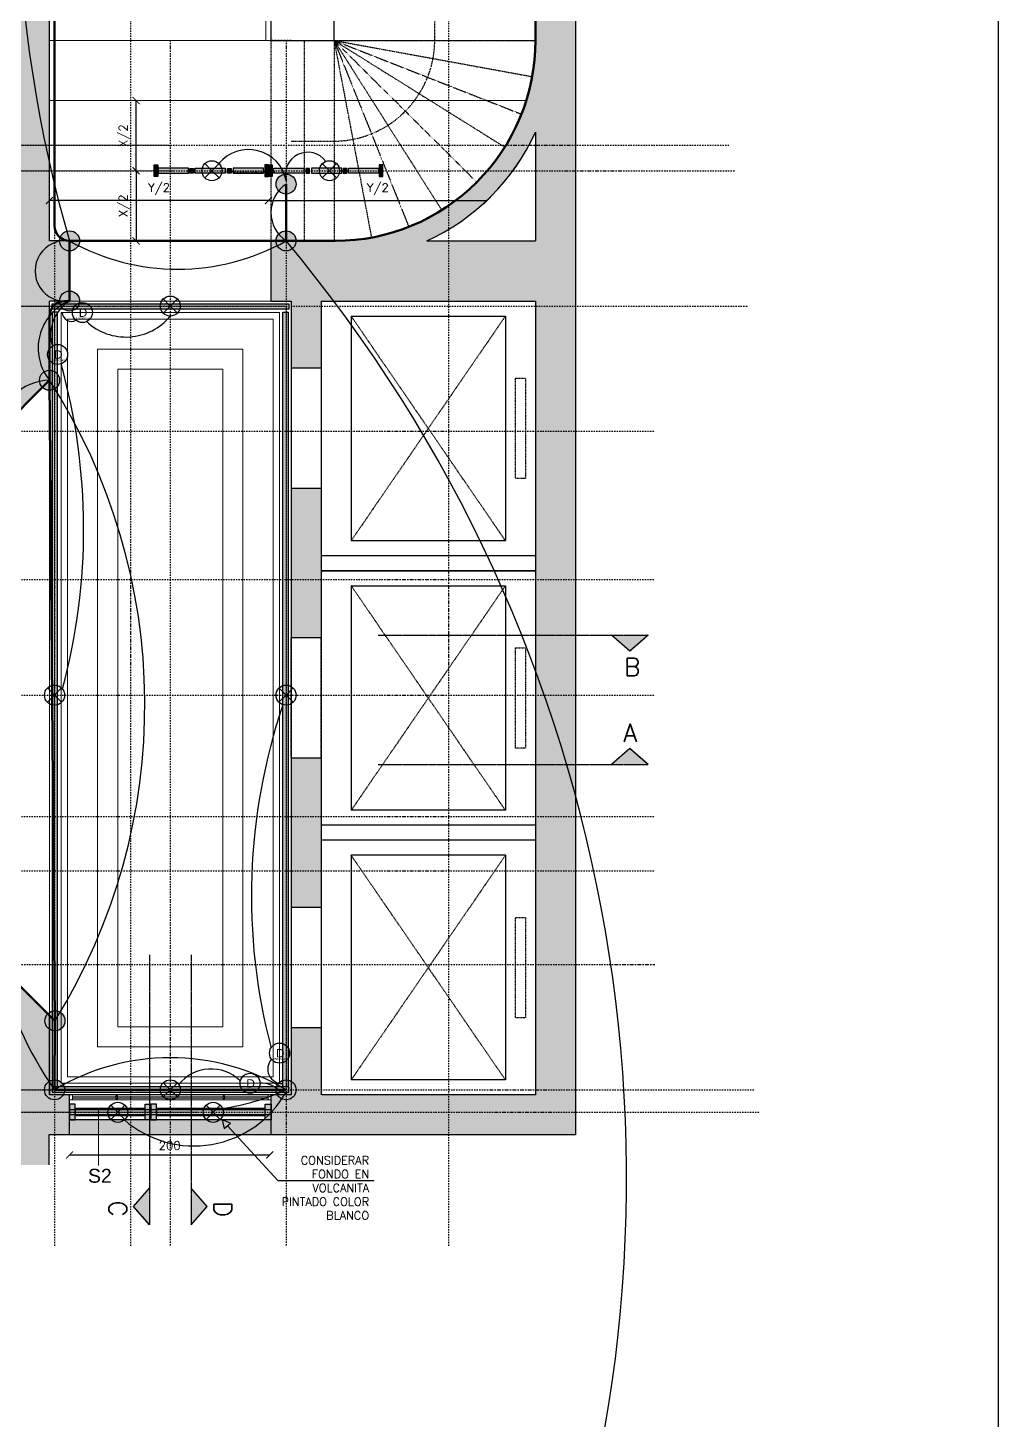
# Model space of a CAD drawing. Header units: millimetres. Extents: x -1918 to 50004, y -21697 to 20153.
# Drawn here: x 19347 to 29031, y -3042 to 10849 of the extents above; entities that cross this region are included whole.
import ezdxf

# ---------------------------------------------------------------- set-up
doc = ezdxf.new("R2010")
doc.units = ezdxf.units.MM
for name, pattern in [('ACAD_ISO03W100', [30, 12, -18]), ('ACCESO AGUSTINAS$0$ACAD_ISO03W100', [30, 12, -18]), ('ACCESO MATIAS COUSIÑO$0$DASHDOT', [25.4, 12.7, -6.35, 0, -6.35]), ('CENTER2', [28.575, 19.05, -3.175, 3.175, -3.175])]:
    doc.linetypes.add(name, pattern=pattern)
for name, color, linetype in [('$0$COTAS', 1, 'Continuous'), ('ACCESO AGUSTINAS$0$5', 254, 'ACCESO AGUSTINAS$0$ACAD_ISO03W100'), ('ACCESO AGUSTINAS$0$ESCALERA', 254, 'ACCESO AGUSTINAS$0$ACAD_ISO03W100'), ('ACCESO AGUSTINAS$0$MURO', 3, 'Continuous'), ('ACCESO AGUSTINAS$0$Muros', 6, 'Continuous'), ('conductor 220V', 10, 'Continuous'), ('conductor 24V', 30, 'Continuous'), ('CORTES', 4, 'Continuous'), ('derivación eléctrica', 10, 'Continuous'), ('DRIVERS LEDS 220v a 12V', 10, 'Continuous'), ('ESCALERA', 254, 'ACAD_ISO03W100'), ('HATCH', 253, 'Continuous'), ('I-DETALLES', 5, 'Continuous'), ('I-EQUIPOS', 150, 'Continuous'), ('I-TEXT', 4, 'Continuous'), ('lineas constructivas', 5, 'ACCESO MATIAS COUSIÑO$0$DASHDOT'), ('Luminarias', 10, 'Continuous'), ('Muros', 6, 'Continuous'), ('PROYECCION', 8, 'ACAD_ISO03W100')]:
    doc.layers.add(name, color=color, linetype=linetype)
for name, color, linetype, lineweight in [('00', 8, 'Continuous', 0), ('020', 4, 'Continuous', 15), ('05', 1, 'Continuous', 5), ('canalización EMT', 100, 'Continuous', 80), ('I-GUIAS', 176, 'Continuous', 13)]:
    doc.layers.add(name, color=color, linetype=linetype, lineweight=lineweight)
doc.styles.add('ABWB', font='arial.ttf')
doc.styles.add('Romans', font='romans.shx')
doc.styles.get("Standard").update_dxf_attribs({"font": 'arial.ttf'})
doc.dimstyles.new('ABA-50', dxfattribs={"dimscale": 50, "dimtxt": 1.7, "dimasz": 1.4, "dimexe": 1, "dimexo": 5, "dimgap": 1, "dimtad": 1, "dimdec": 0, "dimlfac": 0.1, "dimdsep": 46, "dimtxsty": 'Romans', "dimblk": 'ARCHTICK', "dimcen": -1, "dimse1": 1, "dimse2": 1, "dimclrd": 1, "dimclre": 50, "dimclrt": 130, "dimadec": 0, "dimazin": 0, "dimtfac": 1, "dimtdec": 0, "dimtofl": 0, "dimtmove": 2, "dimatfit": 3, "dimldrblk": 'ABA_DOT', "dimfxl": 1, "dimtolj": 1, "dimarcsym": 0})

# ---------------------------------------------------------------- blocks, each defined once
blk = doc.blocks.new('ACCESO AGUSTINAS')
at = {"layer": 'ACCESO AGUSTINAS$0$5', "ltscale": 0.08}
for p, q in [((22229, 6574), (20690, 4334)), ((22229, 4334), (20690, 6574)), ((20090, 6054), (20090, 4854)), ((20390, 6054), (20390, 4854)), ((22229, 3884), (20690, 1644)), ((22229, 1644), (20690, 3884)), ((20090, 2164), (20090, 3364)), ((20390, 2164), (20390, 3364)), ((22229, 1194), (20690, -1046)), ((22229, -1046), (20690, 1194)), ((20090, 674), (20090, -526)), ((20390, 674), (20390, -526))]:
    blk.add_line(p, q, dxfattribs=at)
at = {"layer": 'ACCESO AGUSTINAS$0$5', "linetype": 'Continuous', "ltscale": 0.5}
for p, q in [((19890, -1196), (17879, -1196)), ((19890, -1346), (17879, -1346)), ((19890, -1396), (17879, -1396)), ((19890, -1446), (17879, -1446)), ((19890, -1596), (17879, -1596))]:
    blk.add_line(p, q, dxfattribs=at)
at = {"layer": 'ACCESO AGUSTINAS$0$5', "ltscale": 0.08}
for points in [[(22429, 5954), (22429, 4954), (22329, 4954), (22329, 5954), (22429, 5954)], [(22429, 3264), (22429, 2264), (22329, 2264), (22329, 3264), (22429, 3264)], [(22429, 574), (22429, -426), (22329, -426), (22329, 574), (22429, 574)]]:
    blk.add_lwpolyline(points, dxfattribs=at)
at = {"layer": 'ACCESO AGUSTINAS$0$ESCALERA', "ltscale": 0.08}
for p, q in [((21524, 9324), (21524, 11065)), ((19890, 7324), (19890, 9324)), ((20219, 9324), (20219, 7324)), ((20519, 9324), (22529, 9324)), ((20519, 9324), (20519, 7324)), ((20519, 9324), (21944, 7910)), ((20519, 9324), (22223, 8260)), ((20519, 9324), (22389, 8589)), ((20519, 9324), (22497, 8963)), ((20519, 9324), (21595, 7628)), ((20519, 9324), (21267, 7459)), ((20519, 9324), (20894, 7350)), ((20090, 8319), (20519, 8319))]:
    blk.add_line(p, q, dxfattribs=at)
blk.add_arc((20512, 9331), 1012, 270.4003, 359.5997, dxfattribs=at)
at = {"layer": 'ACCESO AGUSTINAS$0$MURO', "color": 2, "ltscale": 0.1}
blk.add_lwpolyline([(-3802, 17268), (27147, 17268), (27147, -23096), (-3802, -23096)], close=True, dxfattribs=at)
at = {"layer": 'ACCESO AGUSTINAS$0$Muros'}
for p, q in [((17679, 7324), (17679, 14024)), ((22929, 12154), (22929, -1596)), ((22529, 11754), (22529, 9324)), ((20519, 9324), (20519, 11380)), ((19890, 9324), (20519, 9324)), ((22529, 8408), (22529, 7324)), ((17879, 7324), (17679, 7324)), ((17879, 6724), (17879, 7324)), ((19890, 7324), (20529, 7324)), ((19890, 6724), (19890, 7324)), ((21446, 7324), (22529, 7324)), ((17879, 6724), (17679, 6724)), ((17679, 5934), (17679, 6724)), ((19890, 6724), (20090, 6724)), ((20090, 6724), (20090, 6054)), ((20390, 6724), (20390, 6054)), ((20390, 6724), (22529, 6724)), ((22529, 6724), (22529, -1196)), ((20690, 6574), (20690, 4334)), ((20690, 6574), (22229, 6574)), ((22229, 6574), (22229, 4334)), ((20390, 6054), (20090, 6054)), ((17220, 5474), (17679, 5934)), ((20090, 4854), (20090, 3364)), ((20390, 4854), (20090, 4854)), ((20390, 4854), (20390, 3364)), ((20690, 4334), (22229, 4334)), ((20390, 4184), (22529, 4184)), ((20390, 4034), (22529, 4034)), ((20690, 3884), (22229, 3884)), ((20690, 3884), (20690, 1644)), ((22229, 3884), (22229, 1644)), ((20390, 3364), (20090, 3364)), ((20090, 2164), (20090, 674)), ((20390, 2164), (20090, 2164)), ((20390, 2164), (20390, 674)), ((22229, 1644), (20690, 1644)), ((22529, 1494), (20401, 1494)), ((22529, 1344), (20401, 1344)), ((20690, 1194), (20690, -1046)), ((22229, 1194), (20690, 1194)), ((22229, 1194), (22229, -1046)), ((20390, 674), (20090, 674)), ((17220, 54), (17679, -405)), ((17679, -405), (17679, -1196)), ((20090, -526), (20090, -1196)), ((20390, -526), (20090, -526)), ((20390, -526), (20390, -1196)), ((22229, -1046), (20690, -1046)), ((17879, -1196), (17679, -1196)), ((17879, -1596), (17879, -1196)), ((20090, -1196), (19890, -1196)), ((19890, -1596), (19890, -1196)), ((22529, -1196), (20401, -1196)), ((17879, -1596), (17672, -1596)), ((17672, -1596), (17672, -1895)), ((22929, -1596), (19890, -1596))]:
    blk.add_line(p, q, dxfattribs=at)
for points in [[(19890, 9324), (19890, 9574)], [(17879, -1196), (17679, -1196), (17679, -405), (17220, 54), (2550, 54), (2550, 1039), (1250, 1039), (680, 454), (80, 454), (80, 5074)]]:
    blk.add_lwpolyline(points, dxfattribs=at)
for radius, start, end in [(2000, 270, 0), (2200, 294.62, 335.38)]:
    blk.add_arc((20529, 9324), radius, start, end, dxfattribs=at)
blk = doc.blocks.new('_ArchTick')
at = {"color": 0, "linetype": 'ByBlock', "const_width": 0.15}
blk.add_lwpolyline([(-0.5, -0.5), (0.5, 0.5)], dxfattribs=at)
blk = doc.blocks.new('*D37')
at = {"layer": '$0$COTAS', "color": 1, "lineweight": -2, "transparency": 16777216}
blk.add_line((21748, 9126), (19563, 9126), dxfattribs=at)
at = {"layer": 'Defpoints', "color": 0, "transparency": 16777216}
for p in [(19563, 9423), (21748, 9423), (19563, 9126)]:
    blk.add_point(p, dxfattribs=at)
at = {"layer": '$0$COTAS', "color": 1, "lineweight": -2, "transparency": 16777216, "xscale": 70, "yscale": 70, "zscale": 70, "rotation": 180}
blk.add_blockref('_ArchTick', (19563, 9126), dxfattribs=at)
at = {"layer": '$0$COTAS', "color": 1, "lineweight": -2, "transparency": 16777216, "xscale": 70, "yscale": 70, "zscale": 70}
blk.add_blockref('_ArchTick', (21748, 9126), dxfattribs=at)
at = {"layer": '$0$COTAS', "color": 130, "transparency": 16777216, "insert": (20656, 9240), "char_height": 85, "attachment_point": 5, "style": 'Romans'}
blk.add_mtext('\\A1;Y/2', dxfattribs=at)
blk = doc.blocks.new('ABA_DOT')
at = {"color": 50}
for p, q in [((1, 0), (-1, 0)), ((0, -1.5), (0, 1.5))]:
    blk.add_line(p, q, dxfattribs=at)
at = {"color": 4}
blk.add_lwpolyline([(0.25, 0, 0.5, 0.5, 1), (-0.25, 0, 0.5, 0.5, 1)], format="xyseb", close=True, dxfattribs=at)
blk = doc.blocks.new('*D38')
at = {"layer": '$0$COTAS', "color": 1, "lineweight": -2, "transparency": 16777216}
blk.add_line((21748, 9126), (23932, 9126), dxfattribs=at)
at = {"layer": 'Defpoints', "color": 0, "transparency": 16777216}
for p in [(21748, 9423), (23932, 9422), (23932, 9126)]:
    blk.add_point(p, dxfattribs=at)
at = {"layer": '$0$COTAS', "color": 1, "lineweight": -2, "transparency": 16777216, "xscale": 70, "yscale": 70, "zscale": 70, "rotation": 180}
blk.add_blockref('_ArchTick', (21748, 9126), dxfattribs=at)
at = {"layer": '$0$COTAS', "color": 1, "lineweight": -2, "transparency": 16777216, "xscale": 70, "yscale": 70, "zscale": 70}
blk.add_blockref('_ArchTick', (23932, 9126), dxfattribs=at)
at = {"layer": '$0$COTAS', "color": 130, "transparency": 16777216, "insert": (22840, 9240), "char_height": 85, "attachment_point": 5, "style": 'Romans'}
blk.add_mtext('\\A1;Y/2', dxfattribs=at)
blk = doc.blocks.new('*D39')
at = {"layer": '$0$COTAS', "color": 1, "lineweight": -2, "transparency": 16777216}
blk.add_line((20427, 9423), (20427, 10123), dxfattribs=at)
at = {"layer": 'Defpoints', "color": 0, "transparency": 16777216}
for p in [(20427, 10123), (21748, 10123), (21748, 9423)]:
    blk.add_point(p, dxfattribs=at)
at = {"layer": '$0$COTAS', "color": 1, "lineweight": -2, "transparency": 16777216, "xscale": 70, "yscale": 70, "zscale": 70}
for p, rotation in [((20427, 10123), 90), ((20427, 9423), 270)]:
    blk.add_blockref('_ArchTick', p, dxfattribs=dict(at, rotation=rotation))
at = {"layer": '$0$COTAS', "color": 130, "transparency": 16777216, "insert": (20312, 9773), "char_height": 85, "attachment_point": 5, "rotation": 90, "style": 'Romans'}
blk.add_mtext('\\A1;X/2', dxfattribs=at)
blk = doc.blocks.new('*D40')
at = {"layer": '$0$COTAS', "color": 1, "lineweight": -2, "transparency": 16777216}
blk.add_line((20427, 9423), (20427, 8723), dxfattribs=at)
at = {"layer": 'Defpoints', "color": 0, "transparency": 16777216}
for p in [(20608, 9423), (20427, 8723), (20608, 8723)]:
    blk.add_point(p, dxfattribs=at)
at = {"layer": '$0$COTAS', "color": 1, "lineweight": -2, "transparency": 16777216, "xscale": 70, "yscale": 70, "zscale": 70}
for p, rotation in [((20427, 9423), 90), ((20427, 8723), 270)]:
    blk.add_blockref('_ArchTick', p, dxfattribs=dict(at, rotation=rotation))
at = {"layer": '$0$COTAS', "color": 130, "transparency": 16777216, "insert": (20312, 9073), "char_height": 85, "attachment_point": 5, "rotation": 90, "style": 'Romans'}
blk.add_mtext('\\A1;X/2', dxfattribs=at)
blk = doc.blocks.new('*D53')
at = {"layer": '$0$COTAS', "color": 1, "lineweight": -2, "transparency": 16777216}
blk.add_line((19763, -396), (21762, -396), dxfattribs=at)
at = {"layer": 'Defpoints', "color": 0, "transparency": 16777216}
for p in [(19763, -47), (21762, -47), (21762, -396)]:
    blk.add_point(p, dxfattribs=at)
at = {"layer": '$0$COTAS', "color": 1, "lineweight": -2, "transparency": 16777216, "xscale": 70, "yscale": 70, "zscale": 70, "rotation": 180}
blk.add_blockref('_ArchTick', (19763, -396), dxfattribs=at)
at = {"layer": '$0$COTAS', "color": 1, "lineweight": -2, "transparency": 16777216, "xscale": 70, "yscale": 70, "zscale": 70}
blk.add_blockref('_ArchTick', (21762, -396), dxfattribs=at)
at = {"layer": '$0$COTAS', "color": 130, "transparency": 16777216, "insert": (20763, -303), "char_height": 85, "attachment_point": 5, "style": 'Romans'}
blk.add_mtext('\\A1;200', dxfattribs=at)
blk = doc.blocks.new('*U67')
at = {"layer": 'Luminarias'}
for points in [[(0, 0), (-71, 71)], [(0, 0), (-71, -71)], [(0, 0), (71, 71)], [(0, 0), (71, -71)]]:
    blk.add_lwpolyline(points, dxfattribs=at)
blk.add_circle((0, 0), 100, dxfattribs=at)
blk = doc.blocks.new('derivacion')
at = {"layer": 'derivación eléctrica'}
h = blk.add_hatch(color=256, dxfattribs=at)
h.dxf.hatch_style = 1
h.paths.add_polyline_path([(100, 0, 1), (-100, 0, 1)])
blk.add_circle((0, 0), 100, dxfattribs=at)
blk = doc.blocks.new('DRIVER_150W_24V')
at = {"layer": 'Luminarias'}
blk.add_circle((0, 0), 100, dxfattribs=at)
at = {"layer": 'DRIVERS LEDS 220v a 12V'}
for s, height, p in [('D', 84.1, (-36, -43)), ('150W/24V', 21, (-63, -70))]:
    blk.add_text(s, height=height, dxfattribs=at).set_placement(p)
blk = doc.blocks.new('DRIVER_100W_24V')
at = {"layer": 'Luminarias'}
blk.add_circle((0, 0), 100, dxfattribs=at)
at = {"layer": 'DRIVERS LEDS 220v a 12V'}
for s, height, p in [('D', 84.1, (-36, -43)), ('100W/24V', 21, (-63, -70))]:
    blk.add_text(s, height=height, dxfattribs=at).set_placement(p)

msp = doc.modelspace()

# ---------------------------------------------------------------- hatches: boundary and pattern name
at = {"layer": 'CORTES'}
h = msp.add_hatch(color=254, dxfattribs=at)
h.dxf.hatch_style = 1
h.paths.add_polyline_path([(25171.5, 4788.6), (25353.8, 4629.3), (25536.1, 4788.6)])
h = msp.add_hatch(color=254, dxfattribs=at)
h.dxf.hatch_style = 1
h.paths.add_polyline_path([(25536.1, 3499.3), (25353.8, 3658.5), (25171.5, 3499.3)])
h = msp.add_hatch(color=254, dxfattribs=at)
h.dxf.hatch_style = 1
h.paths.add_polyline_path([(20561.4, -728.3), (20402.1, -910.6), (20561.4, -1093)])
h = msp.add_hatch(color=254, dxfattribs=at)
h.dxf.hatch_style = 1
h.paths.add_polyline_path([(20975.6, -1093), (21134.9, -910.6), (20975.6, -728.3)])
at = {"layer": 'HATCH'}
h = msp.add_hatch(color=256, dxfattribs=at)
h.dxf.hatch_style = 1
edge = h.paths.add_edge_path()
edge.add_line((24813.3, 13553.2), (24413.3, 13553.2))
edge.add_line((24413.3, 13553.2), (24413.3, 10723.2))
edge.add_arc((22413.3, 10723.2), 2000, -90, 0, ccw=False)
edge.add_line((22413.3, 8723.2), (21773.7, 8723.2))
edge.add_line((21773.7, 8723.2), (21773.7, 8123.2))
edge.add_line((21773.7, 8123.2), (21973.7, 8123.2))
edge.add_line((21973.7, 8123.2), (21973.7, 7453.2))
edge.add_line((21973.7, 7453.2), (22273.7, 7453.2))
edge.add_line((22273.7, 7453.2), (22273.7, 8123.2))
edge.add_line((22273.7, 8123.2), (24413.3, 8123.2))
edge.add_line((24413.3, 8123.2), (24413.3, 203.2))
edge.add_line((24413.3, 203.2), (22273.7, 203.2))
edge.add_line((22273.7, 203.2), (22273.7, 873.2))
edge.add_line((22273.7, 873.2), (21973.7, 873.2))
edge.add_line((21973.7, 873.2), (21973.7, 203.2))
edge.add_line((21973.7, 203.2), (21773.7, 203.2))
edge.add_line((21773.7, 203.2), (21773.7, -46.8))
edge.add_line((21773.7, -46.8), (19763.3, -46.8))
edge.add_line((19763.3, -46.8), (19771.3, -196.8))
edge.add_line((19771.3, -196.8), (24813.3, -196.8))
edge.add_line((24813.3, -196.8), (24813.3, 13153.2))
edge.add_line((24813.3, 13153.2), (24813.3, 13553.2))
edge = h.paths.add_edge_path(flags=16)
edge.add_line((24413.3, 9806.7), (24413.3, 8723.2))
edge.add_line((24413.3, 8723.2), (23329.8, 8723.2))
edge.add_arc((22413.3, 10723.2), 2200, 294.61998, 335.38002)
h.paths.add_polyline_path([(19563.3, 15423.2), (24813.3, 15423.2), (24813.3, 15823.2), (19163.3, 15823.2), (19163.3, 7498.5), (18938, 7273.2), (2563.7, 7273.2), (2563.7, 7573.2), (1963.7, 7573.2), (1963.7, 6473.2), (2563.7, 6473.2), (3133.7, 5888.2), (3523.4, 5888.2), (2563.7, 6873.2), (4283.7, 6873.2), (4283.7, 5888.2), (4433.7, 5888.2), (4433.7, 6873.2), (7283.7, 6873.2), (8643.7, 6873.2), (8643.7, 6973.2), (13243.7, 6973.2), (13243.7, 6873.2), (14443.7, 6873.2), (19103.7, 6873.2), (19563.3, 7332.8), (19563.3, 8123.2)])
h.paths.add_polyline_path([(19763.3, 8723.2), (19563.3, 8723.2), (19563.3, 8123.2), (19763.3, 8123.2)], flags=17)
h.paths.add_polyline_path([(22273.7, 6253.2), (21973.7, 6253.2), (21973.7, 4763.2), (22273.7, 4763.2)], flags=17)
h.paths.add_polyline_path([(22273.7, 3563.2), (21973.7, 3563.2), (21973.7, 2073.2), (22273.7, 2073.2)], flags=17)
edge = h.paths.add_edge_path()
edge.add_line((19563.3, 993.6), (19103.7, 1453.2))
edge.add_line((19103.7, 1453.2), (14943.7, 1453.2))
edge.add_line((14943.7, 1453.2), (13243.7, 1453.2))
edge.add_line((13243.7, 1453.2), (13243.7, 1353.2))
edge.add_line((13243.7, 1353.2), (8643.7, 1353.2))
edge.add_line((8643.7, 1353.2), (8643.7, 1453.2))
edge.add_line((8643.7, 1453.2), (7783.7, 1453.2))
edge.add_line((7783.7, 1453.2), (4433.7, 1453.2))
edge.add_line((4433.7, 1453.2), (4433.7, 2438.2))
edge.add_line((4433.7, 2438.2), (4283.7, 2438.2))
edge.add_line((4283.7, 2438.2), (4283.7, 1453.2))
edge.add_line((4283.7, 1453.2), (2563.7, 1453.2))
edge.add_line((2563.7, 1453.2), (3523.4, 2438.2))
edge.add_line((3523.4, 2438.2), (3133.7, 2438.2))
edge.add_line((3133.7, 2438.2), (2563.7, 1853.2))
edge.add_line((2563.7, 1853.2), (1963.7, 1853.2))
edge.add_line((1963.7, 1853.2), (1963.7, 753.2))
edge.add_line((1963.7, 753.2), (2563.7, 753.2))
edge.add_line((2563.7, 753.2), (2563.7, 1053.2))
edge.add_line((2563.7, 1053.2), (7079.9, 1053.2))
edge.add_arc((7146.7, 978.8), 100, 48.04931, 131.95069, ccw=False)
edge.add_line((7213.6, 1053.2), (18938, 1053.2))
edge.add_line((18938, 1053.2), (19163.3, 827.9))
edge.add_line((19163.3, 827.9), (19163.3, -496.2))
edge.add_line((19163.3, -496.2), (19555.6, -496.2))
edge.add_line((19555.6, -496.2), (19555.6, -196.8))
edge.add_line((19555.6, -196.8), (19763.3, -196.8))
edge.add_line((19763.3, -196.8), (19763.3, 203.2))
edge.add_line((19763.3, 203.2), (19563.3, 203.2))
edge.add_line((19563.3, 203.2), (19563.3, 993.6))
h.paths.add_polyline_path([(7783.7, 6488.2), (7283.7, 6488.2), (7283.7, 5988.2), (7783.7, 5988.2)], flags=17)
h.paths.add_polyline_path([(7783.7, 6873.2), (7283.7, 6873.2), (7283.7, 6723.2), (7783.7, 6723.2)], flags=17)
h.paths.add_polyline_path([(14943.7, 6873.2), (14443.7, 6873.2), (14443.7, 6723.2), (14943.7, 6723.2)], flags=17)
h.paths.add_polyline_path([(14943.7, 6488.2), (14443.7, 6488.2), (14443.7, 5988.2), (14943.7, 5988.2)], flags=17)
h.paths.add_polyline_path([(14943.7, 2338.2), (14443.7, 2338.2), (14443.7, 1838.2), (14943.7, 1838.2)], flags=17)
h.paths.add_polyline_path([(14943.7, 1603.2), (14443.7, 1603.2), (14443.7, 1453.2), (14943.7, 1453.2)], flags=17)
h.paths.add_polyline_path([(7783.7, 1603.2), (7283.7, 1603.2), (7283.7, 1453.2), (7783.7, 1453.2)], flags=17)
h.paths.add_polyline_path([(7783.7, 2338.2), (7283.7, 2338.2), (7283.7, 1838.2), (7783.7, 1838.2)], flags=17)
at = {"layer": 'I-EQUIPOS'}
h = msp.add_hatch(color=254, dxfattribs=at)
h.dxf.hatch_style = 1
h.paths.add_polyline_path([(20608.3, 9366), (20645, 9366), (20645, 9480.5), (20608.3, 9480.5)])
h = msp.add_hatch(color=254, dxfattribs=at)
h.dxf.hatch_style = 1
h.paths.add_polyline_path([(20950.4, 9447.7), (20950.4, 9398.7), (20648.6, 9398.7), (20648.6, 9447.7)])
h = msp.add_hatch(color=254, dxfattribs=at)
h.dxf.hatch_style = 1
h.paths.add_polyline_path([(21001.3, 9447), (20964.5, 9447), (20964.5, 9399.4), (21001.3, 9399.4)])
h = msp.add_hatch(color=254, dxfattribs=at)
h.dxf.hatch_style = 1
h.paths.add_polyline_path([(21015.4, 9447.7), (21015.4, 9398.7), (21317.2, 9398.7), (21317.2, 9447.7)])
h = msp.add_hatch(color=254, dxfattribs=at)
h.dxf.hatch_style = 1
h.paths.add_polyline_path([(21374.9, 9447), (21338.2, 9447), (21338.2, 9399.4), (21374.9, 9399.4)])
h = msp.add_hatch(color=254, dxfattribs=at)
h.dxf.hatch_style = 1
h.paths.add_polyline_path([(21697.6, 9447.7), (21697.6, 9398.7), (21395.8, 9398.7), (21395.8, 9447.7)])
h = msp.add_hatch(color=254, dxfattribs=at)
h.dxf.hatch_style = 1
h.paths.add_polyline_path([(21748.3, 9480.5), (21711.5, 9480.5), (21711.5, 9366), (21748.3, 9366)])
h = msp.add_hatch(color=254, dxfattribs=at)
h.dxf.hatch_style = 1
h.paths.add_polyline_path([(21748.3, 9366), (21785, 9366), (21785, 9480.5), (21748.3, 9480.5)])
h = msp.add_hatch(color=254, dxfattribs=at)
h.dxf.hatch_style = 1
h.paths.add_polyline_path([(21748.3, 9366), (21785, 9366), (21785, 9480.5), (21748.3, 9480.5)])
h = msp.add_hatch(color=254, dxfattribs=at)
h.dxf.hatch_style = 1
h.paths.add_polyline_path([(21798.9, 9447.7), (21798.9, 9398.7), (22100.7, 9398.7), (22100.7, 9447.7)])
h = msp.add_hatch(color=254, dxfattribs=at)
h.dxf.hatch_style = 1
h.paths.add_polyline_path([(22158.3, 9447), (22121.6, 9447), (22121.6, 9399.4), (22158.3, 9399.4)])
h = msp.add_hatch(color=254, dxfattribs=at)
h.dxf.hatch_style = 1
h.paths.add_polyline_path([(22481.1, 9447.7), (22481.1, 9398.7), (22179.3, 9398.7), (22179.3, 9447.7)])
h = msp.add_hatch(color=254, dxfattribs=at)
h.dxf.hatch_style = 1
h.paths.add_polyline_path([(22532, 9447), (22495.2, 9447), (22495.2, 9399.4), (22532, 9399.4)])
h = msp.add_hatch(color=254, dxfattribs=at)
h.dxf.hatch_style = 1
h.paths.add_polyline_path([(22546.1, 9447.7), (22546.1, 9398.7), (22847.9, 9398.7), (22847.9, 9447.7)])
h = msp.add_hatch(color=254, dxfattribs=at)
h.dxf.hatch_style = 1
h.paths.add_polyline_path([(22888.3, 9480.5), (22851.5, 9480.5), (22851.5, 9366), (22888.3, 9366)])
h = msp.add_hatch(color=254, dxfattribs=at)
h.dxf.hatch_style = 1
h.paths.add_polyline_path([(21950.3, 8042.7), (21950.3, 8096.3), (19590.7, 8096.3), (19590.7, 8042.7)])
h = msp.add_hatch(color=254, dxfattribs=at)
h.dxf.hatch_style = 1
h.paths.add_polyline_path([(19644.2, 283.7), (19590.7, 283.7), (19590.7, 8012.9), (19644.2, 8012.9)])
h = msp.add_hatch(color=254, dxfattribs=at)
h.dxf.hatch_style = 1
h.paths.add_polyline_path([(21892.8, 283.7), (21946.3, 283.7), (21946.3, 8012.9), (21892.8, 8012.9)])
h = msp.add_hatch(color=254, dxfattribs=at)
h.dxf.hatch_style = 1
h.paths.add_polyline_path([(21950.3, 283.7), (21950.3, 230.1), (19590.7, 230.1), (19590.7, 283.7)])
h = msp.add_hatch(color=254, dxfattribs=at)
h.dxf.hatch_style = 1
h.paths.add_polyline_path([(20573.7, 109.7), (20516.2, 109.7), (20516.2, -46.8), (20573.7, -46.8)])
h.paths.add_polyline_path([(19820.8, 109.7), (19763.3, 109.7), (19763.3, -46.8), (19820.8, -46.8)])
h.paths.add_polyline_path([(20516.2, -3.9), (20516.2, 66.8), (19820.8, 66.8), (19820.8, -3.9)])
edge = h.paths.add_edge_path()
edge.add_line((19426.1, -3.9), (19373.7, -3.9))
h = msp.add_hatch(color=254, dxfattribs=at)
h.dxf.hatch_style = 1
h.paths.add_polyline_path([(21773.7, 109.7), (21716.2, 109.7), (21716.2, -46.8), (21773.7, -46.8)])
h.paths.add_polyline_path([(20631.2, 109.7), (20573.7, 109.7), (20573.7, -40.5), (20631.2, -46.8)])
h.paths.add_polyline_path([(21716.2, -3.9), (21716.2, 66.8), (20631.2, 66.8), (20631.2, -3.9)])
edge = h.paths.add_edge_path(flags=16)
edge.add_line((20626.1, -3.9), (20573.7, -3.9))

# ---------------------------------------------------------------- linework, layer by layer
at = {"layer": '00'}
for p, q in [((21858.7, 8008.2), (19678.3, 8008.2)), ((19678.3, 318.2), (19678.3, 8008.2)), ((21793.7, 7943.2), (19743.3, 7943.2)), ((19743.3, 383.2), (19743.3, 7943.2)), ((21793.7, 383.2), (21793.7, 7943.2)), ((21858.7, 318.2), (21858.7, 8008.2)), ((21858.7, 318.2), (19678.3, 318.2)), ((21793.7, 383.2), (19743.3, 383.2))]:
    msp.add_line(p, q, dxfattribs=at)
at = {"layer": '020'}
for p, q in [((21723.3, 10723.2), (21723.3, 13153.2)), ((19763.3, 8723.2), (21773.7, 8723.2)), ((19763.3, 8123.2), (21773.7, 8123.2)), ((19563.3, 7332.8), (19563.3, 993.6))]:
    msp.add_line(p, q, dxfattribs=at)
for points in [[(24413.3, 10723.2), (19563.3, 10723.2)], [(19563.3, 10123.2), (24321.2, 10123.2)]]:
    msp.add_lwpolyline(points, dxfattribs=at)
at = {"layer": '05'}
for p, q in [((21923.7, 8073.2), (19613.3, 8073.2)), ((19613.3, 253.2), (19613.3, 8073.2)), ((21923.7, 253.2), (21923.7, 8073.2)), ((21493.7, 7643.2), (20043.3, 7643.2)), ((20043.3, 683.2), (20043.3, 7643.2)), ((21493.7, 683.2), (21493.7, 7643.2)), ((21293.7, 7443.2), (20243.3, 7443.2)), ((20243.3, 883.2), (20243.3, 7443.2)), ((21293.7, 883.2), (21293.7, 7443.2)), ((21293.7, 883.2), (20243.3, 883.2)), ((21493.7, 683.2), (20043.3, 683.2)), ((21923.7, 253.2), (19613.3, 253.2))]:
    msp.add_line(p, q, dxfattribs=at)
at = {"layer": '05', "ltscale": 0.1}
for points in [[(19793.3, 153.2), (19793.3, 203.2), (19763.3, 203.2), (19763.3, 153.2), (19793.3, 153.2)], [(19793.3, 203.2), (21743.7, 203.2)], [(19793.3, 184.9), (21743.7, 184.9)], [(19793.3, 169.9), (21743.7, 169.9)], [(19793.3, 153.2), (21743.7, 153.2)], [(20241, 162.4), (20241, 192.4), (20226, 192.4), (20226, 162.4), (20241, 162.4)], [(21296, 162.4), (21296, 192.4), (21311, 192.4), (21311, 162.4), (21296, 162.4)], [(21773.7, 153.2), (21773.7, 203.2), (21743.7, 203.2), (21743.7, 153.2), (21773.7, 153.2)]]:
    msp.add_lwpolyline(points, dxfattribs=at)
at = {"layer": 'canalización EMT'}
for p, q in [((19613.3, 15423.2), (19613.3, 8873.2)), ((19763.3, 8723.2), (19763.3, 8723.2)), ((19763.3, 8723.2), (19763.3, 8123.2)), ((19763.3, 8123.2), (19713.3, 8123.2)), ((19563.3, 7973.2), (19563.3, 7332.8)), ((19563.3, 7332.8), (19053.7, 6823.2)), ((19617.3, 942.2), (19050.1, 1503.2)), ((19613.3, 253.2), (19617.3, 942.2))]:
    msp.add_line(p, q, dxfattribs=at)
msp.add_lwpolyline([(21923.7, 8723.2), (22413.3, 8723.2, 0.4142136), (24413.3, 10723.2), (24413.3, 12699.3)], format="xyb", dxfattribs=at)
for points in [[(21923.7, 8723.2), (21923.7, 9290.1)], [(19763.3, 8723.2), (21923.7, 8723.2)], [(19563.3, 7332.8), (19617.3, 942.2)], [(19613.3, 253.2), (21923.7, 253.2)]]:
    msp.add_lwpolyline(points, dxfattribs=at)
for centre, start, end in [((19763.3, 8873.2), 180, 270), ((19713.3, 7973.2), 90, 180)]:
    msp.add_arc(centre, 150, start, end, dxfattribs=at)
at = {"layer": 'conductor 220V'}
for centre, radius, start, end in [((32191.9, 12353.1), 12947.8, 166.28389, 196.28117), ((21550, 9254.5), 380.3, 10.72146, 140.97713), ((22140, 9383.5), 224, 36.38132, 195.07328), ((22116, 9006.7), 342.6, 124.1584, 235.8416), ((19722, 8423.2), 302.8, 82.15393, 277.84607), ((20843.5, 10638.9), 2199.2, 240.58275, 299.41725), ((10762.1, -625.2), 14559.4, 339.55019, 39.94792), ((19959, 7653.2), 509.1, 112.59938, 219.00022), ((19967.3, 7787.2), 393.1, 121.26352, 196.64096), ((19782, 8013.3), 92.8, 183.13785, 298.74875), ((19570.2, 6816.3), 516.5, 90.763, 179.237), ((14528.1, 4094.7), 5986.6, 328.22397, 32.74484), ((22672.7, 2383.6), 3728, 193.65957, 214.85148), ((20768.5, -1672.3), 2245.4, 59.03823, 120.96177), ((21884.9, 460.2), 143.9, 136.99797, 273.12424), ((21680, 70.9), 248.1, 39.92455, 94.6528), ((21004.4, 748.4), 1055.3, 228.89501, 330.5877), ((20912.6, 2521.6), 2483.5, 278.7203, 294.02542)]:
    msp.add_arc(centre, radius, start, end, dxfattribs=at)
at = {"layer": 'conductor 24V'}
for centre, radius, start, end in [((20325.1, 8338.8), 574.7, 227.10955, 320.49327), ((13789.3, 5850.3), 6114.7, 344.86104, 15.61426), ((27530.5, 2186.7), 5952.4, 161.28797, 194.73531), ((21175.9, 48.9), 412.5, 45.81712, 141.43442)]:
    msp.add_arc(centre, radius, start, end, dxfattribs=at)
at = {"layer": 'CORTES', "linetype": 'CENTER2', "ltscale": 0.01}
for points in [[(22843.4, 4788.6), (25536.1, 4788.6), (25353.8, 4629.3)], [(22843.4, 3499.3), (25536.1, 3499.3), (25353.8, 3658.5)], [(20561.4, 1599.8), (20561.4, -1093), (20402.1, -910.6)], [(20975.6, 1599.8), (20975.6, -1093), (21134.9, -910.6)]]:
    msp.add_lwpolyline(points, dxfattribs=at)
at = {"layer": 'CORTES'}
for points in [[(25536.1, 4788.6), (25353.8, 4629.3), (25171.5, 4788.6)], [(25536.1, 3499.3), (25353.8, 3658.5), (25171.5, 3499.3)], [(20561.4, -1093), (20402.1, -910.6), (20561.4, -728.3)], [(20975.6, -1093), (21134.9, -910.6), (20975.6, -728.3)]]:
    msp.add_lwpolyline(points, dxfattribs=at)
at = {"layer": 'ESCALERA'}
msp.add_line((21973.7, 10723.2), (21773.7, 10723.2), dxfattribs=at)
at = {"layer": 'ESCALERA', "ltscale": 0.5}
msp.add_line((22403.3, 10723.2), (24413.3, 10723.2), dxfattribs=at)
at = {"layer": 'I-EQUIPOS'}
for points in [[(20645, 9480.5), (20645, 9366), (20608.3, 9366), (20608.3, 9480.5), (20645, 9480.5)], [(20648.6, 9447.7), (20648.6, 9398.7), (20950.4, 9398.7), (20950.4, 9447.7), (20648.6, 9447.7)], [(21001.3, 9447), (21001.3, 9399.4), (20964.5, 9399.4), (20964.5, 9447), (21001.3, 9447)], [(21317.2, 9447.7), (21317.2, 9398.7), (21015.4, 9398.7), (21015.4, 9447.7), (21317.2, 9447.7)], [(21374.9, 9447), (21374.9, 9399.4), (21338.2, 9399.4), (21338.2, 9447), (21374.9, 9447)], [(21395.8, 9447.7), (21395.8, 9398.7), (21697.6, 9398.7), (21697.6, 9447.7), (21395.8, 9447.7)], [(21711.5, 9480.5), (21711.5, 9366), (21748.3, 9366), (21748.3, 9480.5), (21711.5, 9480.5)], [(21785, 9480.5), (21785, 9366), (21748.3, 9366), (21748.3, 9480.5), (21785, 9480.5)], [(21785, 9480.5), (21785, 9366), (21748.3, 9366), (21748.3, 9480.5), (21785, 9480.5)], [(22100.7, 9447.7), (22100.7, 9398.7), (21798.9, 9398.7), (21798.9, 9447.7), (22100.7, 9447.7)], [(22121.6, 9447), (22121.6, 9399.4), (22158.3, 9399.4), (22158.3, 9447), (22121.6, 9447)], [(22179.3, 9447.7), (22179.3, 9398.7), (22481.1, 9398.7), (22481.1, 9447.7), (22179.3, 9447.7)], [(22495.2, 9447), (22495.2, 9399.4), (22532, 9399.4), (22532, 9447), (22495.2, 9447)], [(22847.9, 9447.7), (22847.9, 9398.7), (22546.1, 9398.7), (22546.1, 9447.7), (22847.9, 9447.7)], [(22851.5, 9480.5), (22851.5, 9366), (22888.3, 9366), (22888.3, 9480.5), (22851.5, 9480.5)], [(19590.7, 8042.7), (19590.7, 8096.3), (21950.3, 8096.3), (21950.3, 8042.7), (19590.7, 8042.7)], [(19644.2, 8012.9), (19590.7, 8012.9), (19590.7, 283.7), (19644.2, 283.7), (19644.2, 8012.9)], [(21892.8, 8012.9), (21946.3, 8012.9), (21946.3, 283.7), (21892.8, 283.7), (21892.8, 8012.9)], [(19590.7, 283.7), (19590.7, 230.1), (21950.3, 230.1), (21950.3, 283.7), (19590.7, 283.7)], [(19820.8, -46.8), (19820.8, 109.7), (19763.3, 109.7), (19763.3, -46.8), (19820.8, -46.8)], [(19820.8, 66.8), (19820.8, -3.9), (20516.2, -3.9), (20516.2, 66.8), (19820.8, 66.8)], [(20516.2, -46.8), (20516.2, 109.7), (20573.7, 109.7), (20573.7, -46.8), (20516.2, -46.8)], [(20631.2, -46.8), (20631.2, 109.7), (20573.7, 109.7), (20573.7, -46.8), (20631.2, -46.8)], [(20631.2, 66.8), (20631.2, -3.9), (21716.2, -3.9), (21716.2, 66.8), (20631.2, 66.8)], [(21716.2, -46.8), (21716.2, 109.7), (21773.7, 109.7), (21773.7, -46.8), (21716.2, -46.8)], [(19820.8, -3.9), (19820.8, -3.9), (20516.2, -3.9), (20516.2, -3.9)], [(20674.9, -3.9), (20674.9, -3.9), (21716.2, -3.9), (21716.2, -3.9)]]:
    msp.add_lwpolyline(points, dxfattribs=at)
at = {"layer": 'I-GUIAS', "linetype": 'CENTER2', "ltscale": 0.3}
for points in [[(20746.2, 9678.3), (20746.2, 9678.3), (20746.2, 9678.3), (18138.7, 9678.3)], [(20799.5, 9423.2), (20799.5, 9423.2), (20799.5, 9423.2), (18192, 9423.2)], [(20926.2, 8073.2), (20926.2, 8073.2), (20926.2, 8073.2), (18318.7, 8073.2)], [(20994.5, 253.2), (20994.5, 253.2), (20994.5, 253.2), (18387, 253.2)], [(21044.4, 28.7), (21044.4, 28.7), (21044.4, 28.7), (18436.9, 28.7)], [(20051.2, 49.2), (20051.2, -500.7), (20051.2, -500.7), (20051.2, -500.7)]]:
    msp.add_lwpolyline(points, dxfattribs=at)
at = {"layer": 'I-TEXT'}
for points in [[(21285, -46.8), (21307.6, -132.3), (21368.6, -79.5), (21285, -46.8)], [(21338.1, -105.9), (21841.6, -652.4), (22802.3, -652.4)]]:
    msp.add_lwpolyline(points, dxfattribs=at)
at = {"layer": 'lineas constructivas'}
for points in [[(19613.3, 16891.7), (19613.3, -1302.5)], [(20371.9, 16891.7), (20371.9, -1302.5)], [(23544.8, 16891.7), (23544.8, -1302.5)], [(20768.5, 10724.5), (20768.5, -1302.5)], [(21923.7, 10724.5), (21923.7, -1302.5)], [(16998.6, 9678.3), (26350.9, 9678.3)], [(17051.9, 9423.2), (26404.2, 9423.2)], [(17178.6, 8073.2), (26530.9, 8073.2)], [(1763.8, 6823.2), (25601.2, 6823.2)], [(1763.8, 5346.5), (25601.2, 5346.5)], [(1763.8, 4191.4), (25601.2, 4191.4)], [(1763.8, 2979.9), (25601.2, 2979.9)], [(1763.8, 2438.2), (25601.2, 2438.2)], [(1766.4, 1503.2), (25603.8, 1503.2)], [(17246.9, 253.2), (26599.2, 253.2)], [(17296.8, 28.7), (26649.1, 28.7)]]:
    msp.add_lwpolyline(points, dxfattribs=at)
at = {"layer": 'Muros'}
for p, q in [((19563.3, 8723.2), (19563.3, 15423.2)), ((19563.3, 8723.2), (19563.3, 15423.2)), ((24413.3, 13553.2), (24413.3, 10723.2)), ((24813.3, 13553.2), (24813.3, -196.8)), ((22403.3, 10723.2), (22403.3, 13348.2)), ((24413.3, 13153.2), (24413.3, 10723.2)), ((21973.7, 10723.2), (22403.3, 10723.2)), ((24413.3, 9806.7), (24413.3, 8723.2)), ((19763.3, 8723.2), (19563.3, 8723.2)), ((19763.3, 8723.2), (19563.3, 8723.2)), ((19763.3, 8123.2), (19763.3, 8723.2)), ((19763.3, 8123.2), (19763.3, 8723.2)), ((21773.7, 8723.2), (22413.3, 8723.2)), ((21773.7, 8123.2), (21773.7, 8723.2)), ((21773.7, 8723.2), (22413.3, 8723.2)), ((21773.7, 8123.2), (21773.7, 8723.2)), ((23329.8, 8723.2), (24413.3, 8723.2)), ((19763.3, 8123.2), (19563.3, 8123.2)), ((19563.3, 7332.8), (19563.3, 8123.2)), ((19763.3, 8123.2), (19563.3, 8123.2)), ((21773.7, 8123.2), (21973.7, 8123.2)), ((21773.7, 8123.2), (21973.7, 8123.2)), ((21973.7, 8123.2), (21973.7, 203.2)), ((22273.7, 8123.2), (22273.7, 203.2)), ((22273.7, 8123.2), (24413.3, 8123.2)), ((22273.7, 8123.2), (24413.3, 8123.2)), ((24413.3, 8123.2), (24413.3, 203.2)), ((22573.7, 7973.2), (22573.7, 5733.2)), ((22573.7, 7973.2), (24113.3, 7973.2)), ((22573.7, 7973.2), (24113.3, 7973.2)), ((24113.3, 7973.2), (24113.3, 5733.2)), ((19103.7, 6873.2), (19563.3, 7332.8)), ((22573.7, 5733.2), (24113.3, 5733.2)), ((22273.7, 5583.2), (24413.3, 5583.2)), ((22273.7, 5433.2), (24413.3, 5433.2)), ((22573.7, 5283.2), (24113.3, 5283.2)), ((22573.7, 5283.2), (22573.7, 3043.2)), ((24113.3, 5283.2), (24113.3, 3043.2)), ((24113.3, 3043.2), (22573.7, 3043.2)), ((24413.3, 2893.2), (22284.9, 2893.2)), ((24413.3, 2743.2), (22284.9, 2743.2)), ((22573.7, 2593.2), (22573.7, 353.2)), ((24113.3, 2593.2), (22573.7, 2593.2)), ((24113.3, 2593.2), (24113.3, 353.2)), ((19103.7, 1453.2), (19563.3, 993.6)), ((19563.3, 993.6), (19563.3, 203.2)), ((24113.3, 353.2), (22573.7, 353.2)), ((21973.7, 203.2), (19563.3, 203.2)), ((24413.3, 203.2), (22284.9, 203.2)), ((24813.3, -196.8), (19555.6, -196.8)), ((19555.6, -196.8), (19555.6, -496.2))]:
    msp.add_line(p, q, dxfattribs=at)
msp.add_lwpolyline([(21773.7, -46.8), (19763.3, -46.8)], dxfattribs=at)
for radius, start, end in [(2000, 270, 0), (2000, 270, 0), (2200, 294.61998, 335.38002)]:
    msp.add_arc((22413.3, 10723.2), radius, start, end, dxfattribs=at)
at = {"layer": 'PROYECCION', "ltscale": 0.3}
msp.add_lwpolyline([(21323.4, 9413.2), (21818.3, 9413.2)], dxfattribs=at)

# ---------------------------------------------------------------- block references
msp.add_blockref('ACCESO AGUSTINAS', (1883.9, 1399))
at = {"layer": 'derivación eléctrica'}
for p in [(21923.7, 9290.1), (19763.3, 8723.2), (21923.7, 8723.2), (19763.3, 8123.2), (19563.3, 7332.8), (19617.3, 942.2), (19613.3, 253.2), (21923.7, 253.2)]:
    msp.add_blockref('derivacion', p, dxfattribs=at)
at = {"layer": 'DRIVERS LEDS 220v a 12V'}
for name, p in [('DRIVER_100W_24V', (19891.3, 8008.2)), ('DRIVER_150W_24V', (19644.2, 7590.1)), ('DRIVER_150W_24V', (21858.7, 619.6)), ('DRIVER_100W_24V', (21564.4, 318.3))]:
    msp.add_blockref(name, p, dxfattribs=at)
at = {"layer": 'Luminarias'}
for p in [(21183.9, 9423.2), (22356.8, 9423.2), (20768.5, 8073.2), (19613.3, 4191.4), (21923.7, 4191.4), (20768.5, 253.2), (20245, 28.7), (21196.6, 28.7)]:
    msp.add_blockref('*U67', p, dxfattribs=at)

# ---------------------------------------------------------------- texts
at = {"layer": 'I-DETALLES', "color": 3, "linetype": 'CENTER2', "char_height": 178.2, "width": 1556.315, "style": 'Romans'}
for s, insert, attachment_point in [('\\pi718.75732;B', (24580.3, 4561.2), 1), ('\\pi710.2716;A', (24580.3, 3726.7), 7)]:
    msp.add_mtext(s, dxfattribs=dict(at, insert=insert, attachment_point=attachment_point))
at = {"layer": 'I-DETALLES', "color": 3, "linetype": 'CENTER2', "char_height": 178.2, "width": 1556.315, "rotation": 270, "style": 'Romans'}
for s, insert, attachment_point in [('\\pi714.51446;C', (20334, -137.1), 1), ('\\pi718.75732;D', (21203.1, -137.1), 7)]:
    msp.add_mtext(s, dxfattribs=dict(at, insert=insert, attachment_point=attachment_point))
at = {"layer": 'I-GUIAS', "insert": (19946.9, -675.8), "char_height": 139, "attachment_point": 7, "style": 'ABWB'}
msp.add_mtext('S2', dxfattribs=at)
at = {"layer": 'I-TEXT', "insert": (22752.7, -1041.3), "char_height": 82.5, "width": 1037.374, "attachment_point": 9, "style": 'Romans'}
msp.add_mtext('CONSIDERAR FONDO EN VOLCANITA PINTADO COLOR BLANCO', dxfattribs=at)

# ---------------------------------------------------------------- dimensions: what is measured, and where the dimension line sits
at = {"layer": '$0$COTAS'}
for base, p1, p2, picture, middle in [((20426.7, 10123.2), (21748.3, 9423.2), (21748.3, 10123.2), '*D39', (20312, 9773.2)), ((20426.7, 8723.2), (20608.3, 9423.2), (20608.3, 8723.2), '*D40', (20312, 9073.2))]:
    dim = msp.add_linear_dim(base=base, p1=p1, p2=p2, angle=90, text='X/2', dimstyle='ABA-50', dxfattribs=at)
    dim.commit()
    dim.dimension.update_dxf_attribs({"geometry": picture, "text_midpoint": middle})
for base, p2, picture, middle in [((19563.3, 9125.6), (19563.3, 9423.2), '*D37', (20655.8, 9240.3)), ((23932.1, 9125.6), (23932.1, 9422), '*D38', (22840.2, 9240.3))]:
    dim = msp.add_linear_dim(base=base, p1=(21748.3, 9423.2), p2=p2, text='Y/2', dimstyle='ABA-50', dxfattribs=at)
    dim.commit()
    dim.dimension.update_dxf_attribs({"geometry": picture, "text_midpoint": middle})
dim = msp.add_linear_dim(base=(21761.7, -395.9), p1=(19763.3, -46.8), p2=(21761.7, -46.8), dimstyle='ABA-50', dxfattribs=at)
dim.commit()
dim.dimension.update_dxf_attribs({"geometry": '*D53', "text_midpoint": (20762.5, -303.4)})

doc.saveas('drawing.dxf')
